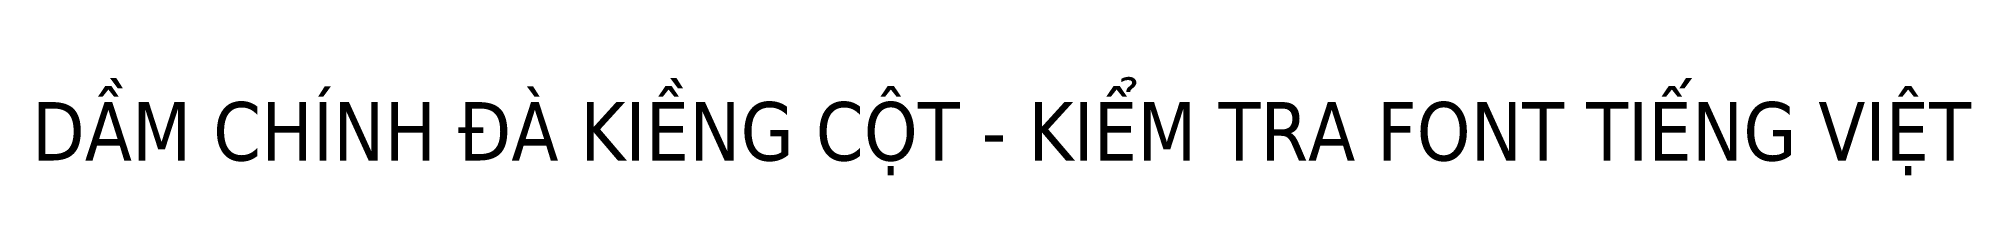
# Model space of a CAD drawing. Header units: millimetres. Extents: x 35 to 9981, y -75 to 430.
import ezdxf

# ---------------------------------------------------------------- set-up
doc = ezdxf.new("R2010")
doc.units = ezdxf.units.MM
doc.header["$LTSCALE"] = 10
doc.styles.get("Standard").update_dxf_attribs({"font": 'tahoma.ttf'})

msp = doc.modelspace()

# ---------------------------------------------------------------- texts
msp.add_text('DẦM CHÍNH ĐÀ KIỀNG CỘT - KIỂM TRA FONT TIẾNG VIỆT', height=300).set_placement((0, 0))

doc.saveas('drawing.dxf')
